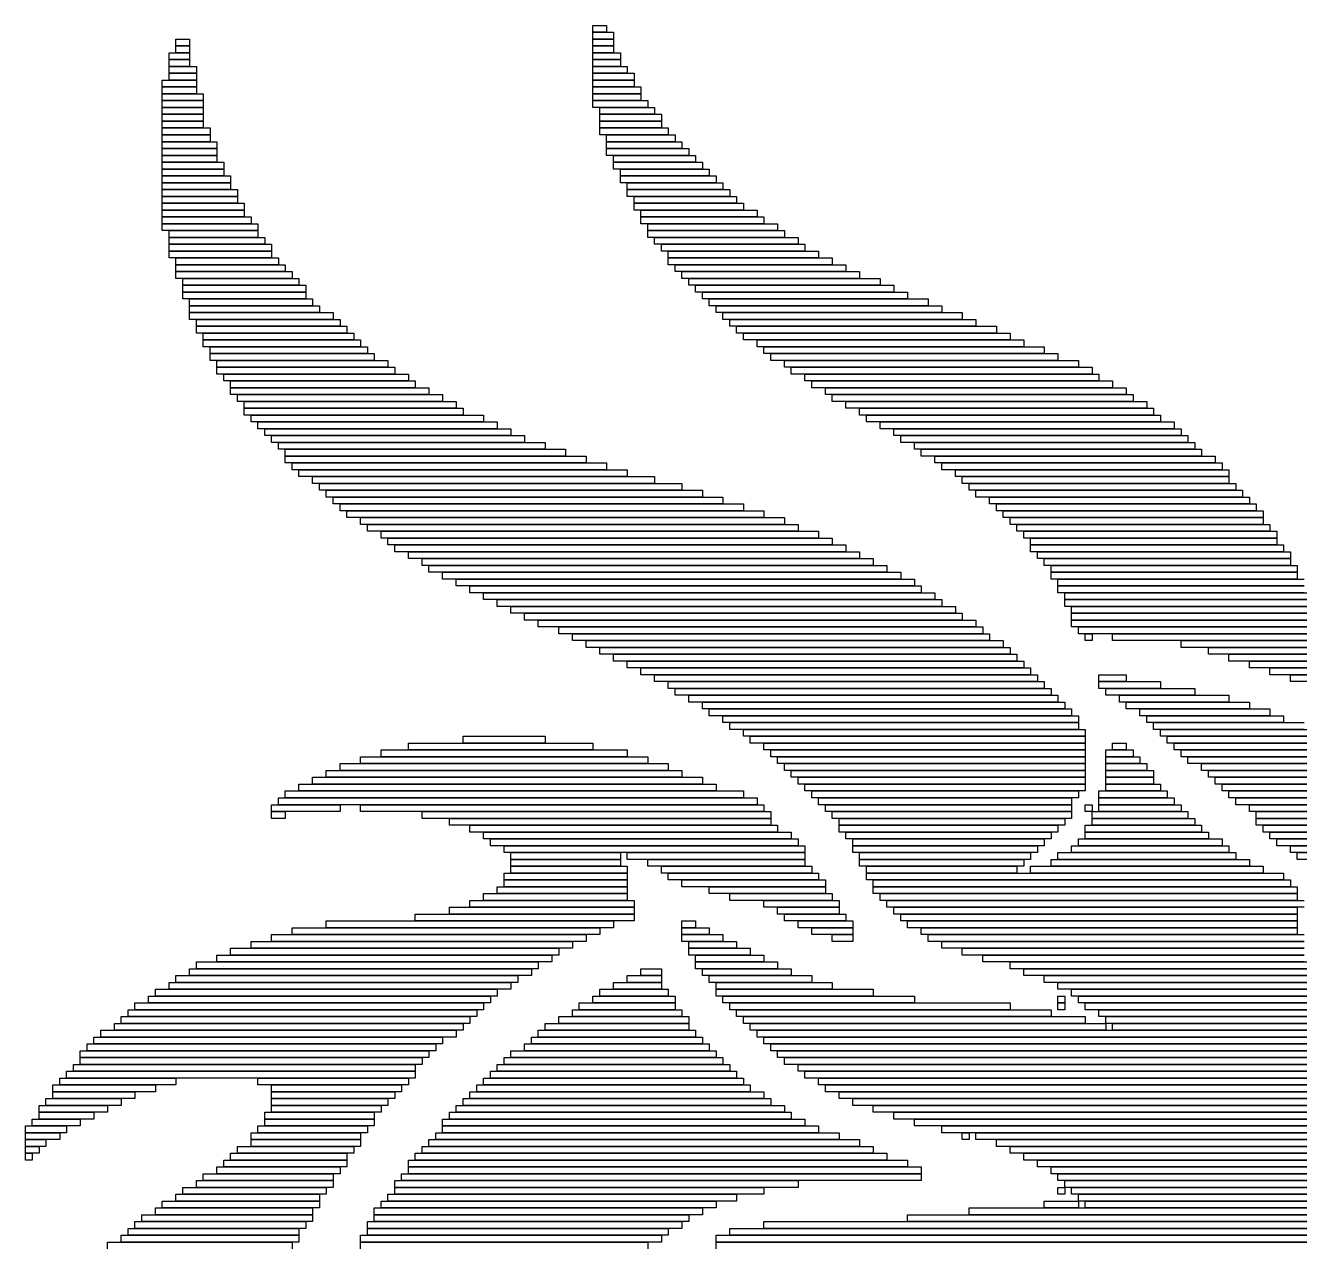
# Model space of a CAD drawing. Extents: x 335 to 669, y 335 to 672.
# Drawn here: x 335 to 521.3, y 493.5 to 672 of the extents above; entities that cross this region are included whole.
import ezdxf

# ---------------------------------------------------------------- set-up
doc = ezdxf.new("R2010")
doc.units = 0

msp = doc.modelspace()

# ---------------------------------------------------------------- linework, layer by layer
for p, q in [((418, 672), (420, 672)), ((418, 671), (418, 672)), ((420, 671), (418, 671)), ((418, 671), (421, 671)), ((418, 670), (418, 671)), ((420, 672), (420, 671)), ((421, 671), (421, 670)), ((357, 670), (359, 670)), ((357, 669), (357, 670)), ((359, 669), (357, 669)), ((357, 669), (359, 669)), ((357, 668), (357, 669)), ((359, 670), (359, 669)), ((359, 669), (359, 668)), ((421, 670), (418, 670)), ((418, 670), (421, 670)), ((418, 669), (418, 670)), ((421, 669), (418, 669)), ((418, 669), (421, 669)), ((418, 668), (418, 669)), ((421, 670), (421, 669)), ((421, 669), (421, 668)), ((356, 668), (359, 668)), ((356, 667), (356, 668)), ((359, 668), (357, 668)), ((359, 668), (359, 667)), ((421, 668), (418, 668)), ((418, 668), (422, 668)), ((418, 667), (418, 668)), ((422, 668), (422, 667)), ((359, 667), (356, 667)), ((356, 667), (359, 667)), ((356, 666), (356, 667)), ((359, 666), (356, 666)), ((356, 666), (360, 666)), ((356, 665), (356, 666)), ((359, 667), (359, 666)), ((360, 666), (360, 665)), ((422, 667), (418, 667)), ((418, 667), (422, 667)), ((418, 666), (418, 667)), ((422, 666), (418, 666)), ((418, 666), (423, 666)), ((418, 665), (418, 666)), ((422, 667), (422, 666)), ((423, 666), (423, 665)), ((355, 664), (360, 664)), ((355, 663), (355, 664)), ((360, 665), (356, 665)), ((356, 665), (360, 665)), ((356, 664), (356, 665)), ((360, 664), (356, 664)), ((360, 665), (360, 664)), ((360, 664), (360, 663)), ((423, 665), (418, 665)), ((418, 665), (424, 665)), ((418, 664), (418, 665)), ((424, 664), (418, 664)), ((418, 664), (424, 664)), ((418, 663), (418, 664)), ((424, 665), (424, 664)), ((424, 664), (424, 663)), ((360, 663), (355, 663)), ((355, 663), (360, 663)), ((355, 662), (355, 663)), ((360, 662), (355, 662)), ((355, 662), (361, 662)), ((355, 661), (355, 662)), ((360, 663), (360, 662)), ((361, 662), (361, 661)), ((424, 663), (418, 663)), ((418, 663), (425, 663)), ((418, 662), (418, 663)), ((425, 662), (418, 662)), ((418, 662), (425, 662)), ((418, 661), (418, 662)), ((425, 663), (425, 662)), ((425, 662), (425, 661)), ((361, 661), (355, 661)), ((355, 661), (361, 661)), ((355, 660), (355, 661)), ((361, 660), (355, 660)), ((355, 660), (361, 660)), ((355, 659), (355, 660)), ((361, 661), (361, 660)), ((361, 660), (361, 659)), ((425, 661), (418, 661)), ((418, 661), (426, 661)), ((418, 660), (418, 661)), ((426, 660), (418, 660)), ((419, 660), (427, 660)), ((419, 659), (419, 660)), ((426, 661), (426, 660)), ((427, 660), (427, 659)), ((361, 659), (355, 659)), ((355, 659), (361, 659)), ((355, 658), (355, 659)), ((361, 658), (355, 658)), ((355, 658), (361, 658)), ((355, 657), (355, 658)), ((361, 659), (361, 658)), ((361, 658), (361, 657)), ((427, 659), (419, 659)), ((419, 659), (428, 659)), ((419, 658), (419, 659)), ((428, 658), (419, 658)), ((419, 658), (428, 658)), ((419, 657), (419, 658)), ((428, 659), (428, 658)), ((428, 658), (428, 657)), ((361, 657), (355, 657)), ((355, 657), (362, 657)), ((355, 656), (355, 657)), ((362, 656), (355, 656)), ((355, 656), (362, 656)), ((355, 655), (355, 656)), ((362, 657), (362, 656)), ((362, 656), (362, 655)), ((428, 657), (419, 657)), ((419, 657), (429, 657)), ((419, 656), (419, 657)), ((429, 656), (419, 656)), ((420, 656), (430, 656)), ((420, 655), (420, 656)), ((429, 657), (429, 656)), ((430, 656), (430, 655)), ((362, 655), (355, 655)), ((355, 655), (363, 655)), ((355, 654), (355, 655)), ((363, 655), (363, 654)), ((430, 655), (420, 655)), ((420, 655), (431, 655)), ((420, 654), (420, 655)), ((431, 655), (431, 654)), ((363, 654), (355, 654)), ((355, 654), (363, 654)), ((355, 653), (355, 654)), ((363, 653), (355, 653)), ((355, 653), (363, 653)), ((355, 652), (355, 653)), ((363, 654), (363, 653)), ((363, 653), (363, 652)), ((431, 654), (420, 654)), ((420, 654), (432, 654)), ((420, 653), (420, 654)), ((432, 653), (420, 653)), ((421, 653), (433, 653)), ((421, 652), (421, 653)), ((432, 654), (432, 653)), ((433, 653), (433, 652)), ((363, 652), (355, 652)), ((355, 652), (364, 652)), ((355, 651), (355, 652)), ((364, 651), (355, 651)), ((355, 651), (364, 651)), ((355, 650), (355, 651)), ((364, 652), (364, 651)), ((364, 651), (364, 650)), ((433, 652), (421, 652)), ((421, 652), (434, 652)), ((421, 651), (421, 652)), ((434, 651), (421, 651)), ((422, 651), (435, 651)), ((422, 650), (422, 651)), ((434, 652), (434, 651)), ((435, 651), (435, 650)), ((364, 650), (355, 650)), ((355, 650), (365, 650)), ((355, 649), (355, 650)), ((365, 649), (355, 649)), ((355, 649), (365, 649)), ((355, 648), (355, 649)), ((365, 650), (365, 649)), ((365, 649), (365, 648)), ((435, 650), (422, 650)), ((422, 650), (436, 650)), ((422, 649), (422, 650)), ((436, 649), (422, 649)), ((423, 649), (437, 649)), ((423, 648), (423, 649)), ((436, 650), (436, 649)), ((437, 649), (437, 648)), ((365, 648), (355, 648)), ((355, 648), (366, 648)), ((355, 647), (355, 648)), ((366, 647), (355, 647)), ((355, 647), (366, 647)), ((355, 646), (355, 647)), ((366, 648), (366, 647)), ((366, 647), (366, 646)), ((437, 648), (423, 648)), ((423, 648), (438, 648)), ((423, 647), (423, 648)), ((438, 647), (423, 647)), ((424, 647), (439, 647)), ((424, 646), (424, 647)), ((438, 648), (438, 647)), ((439, 647), (439, 646)), ((366, 646), (355, 646)), ((355, 646), (367, 646)), ((355, 645), (355, 646)), ((367, 645), (355, 645)), ((355, 645), (367, 645)), ((355, 644), (355, 645)), ((367, 646), (367, 645)), ((367, 645), (367, 644)), ((439, 646), (424, 646)), ((424, 646), (440, 646)), ((424, 645), (424, 646)), ((440, 645), (424, 645)), ((425, 645), (442, 645)), ((425, 644), (425, 645)), ((440, 646), (440, 645)), ((442, 645), (442, 644)), ((367, 644), (355, 644)), ((355, 644), (368, 644)), ((355, 643), (355, 644)), ((368, 643), (355, 643)), ((355, 643), (369, 643)), ((355, 642), (355, 643)), ((368, 644), (368, 643)), ((369, 643), (369, 642)), ((442, 644), (425, 644)), ((425, 644), (443, 644)), ((425, 643), (425, 644)), ((443, 643), (425, 643)), ((426, 643), (445, 643)), ((426, 642), (426, 643)), ((443, 644), (443, 643)), ((445, 643), (445, 642)), ((369, 642), (355, 642)), ((356, 642), (369, 642)), ((356, 641), (356, 642)), ((369, 641), (356, 641)), ((356, 641), (370, 641)), ((356, 640), (356, 641)), ((369, 642), (369, 641)), ((370, 641), (370, 640)), ((445, 642), (426, 642)), ((426, 642), (446, 642)), ((426, 641), (426, 642)), ((446, 641), (426, 641)), ((427, 641), (448, 641)), ((427, 640), (427, 641)), ((446, 642), (446, 641)), ((448, 641), (448, 640)), ((370, 640), (356, 640)), ((356, 640), (371, 640)), ((356, 639), (356, 640)), ((371, 640), (371, 639)), ((448, 640), (427, 640)), ((428, 640), (449, 640)), ((428, 639), (428, 640)), ((449, 640), (449, 639)), ((371, 639), (356, 639)), ((356, 639), (371, 639)), ((356, 638), (356, 639)), ((371, 638), (356, 638)), ((357, 638), (372, 638)), ((357, 637), (357, 638)), ((371, 639), (371, 638)), ((372, 638), (372, 637)), ((449, 639), (428, 639)), ((429, 639), (451, 639)), ((429, 638), (429, 639)), ((451, 638), (429, 638)), ((429, 638), (453, 638)), ((429, 637), (429, 638)), ((451, 639), (451, 638)), ((453, 638), (453, 637)), ((372, 637), (357, 637)), ((357, 637), (373, 637)), ((357, 636), (357, 637)), ((373, 636), (357, 636)), ((357, 636), (374, 636)), ((357, 635), (357, 636)), ((373, 637), (373, 636)), ((374, 636), (374, 635)), ((453, 637), (429, 637)), ((430, 637), (455, 637)), ((430, 636), (430, 637)), ((455, 636), (430, 636)), ((431, 636), (457, 636)), ((431, 635), (431, 636)), ((455, 637), (455, 636)), ((457, 636), (457, 635)), ((374, 635), (357, 635)), ((358, 635), (375, 635)), ((358, 634), (358, 635)), ((375, 634), (358, 634)), ((358, 634), (376, 634)), ((358, 633), (358, 634)), ((375, 635), (375, 634)), ((376, 634), (376, 633)), ((457, 635), (431, 635)), ((432, 635), (460, 635)), ((432, 634), (432, 635)), ((460, 634), (432, 634)), ((433, 634), (462, 634)), ((433, 633), (433, 634)), ((460, 635), (460, 634)), ((462, 634), (462, 633)), ((376, 633), (358, 633)), ((358, 633), (376, 633)), ((358, 632), (358, 633)), ((376, 632), (358, 632)), ((359, 632), (377, 632)), ((359, 631), (359, 632)), ((376, 633), (376, 632)), ((377, 632), (377, 631)), ((462, 633), (433, 633)), ((434, 633), (464, 633)), ((434, 632), (434, 633)), ((464, 632), (434, 632)), ((435, 632), (467, 632)), ((435, 631), (435, 632)), ((464, 633), (464, 632)), ((467, 632), (467, 631)), ((377, 631), (359, 631)), ((359, 631), (378, 631)), ((359, 630), (359, 631)), ((378, 630), (359, 630)), ((359, 630), (380, 630)), ((359, 629), (359, 630)), ((378, 631), (378, 630)), ((380, 630), (380, 629)), ((467, 631), (435, 631)), ((436, 631), (469, 631)), ((436, 630), (436, 631)), ((469, 630), (436, 630)), ((437, 630), (472, 630)), ((437, 629), (437, 630)), ((469, 631), (469, 630)), ((472, 630), (472, 629)), ((380, 629), (359, 629)), ((360, 629), (381, 629)), ((360, 628), (360, 629)), ((381, 628), (360, 628)), ((360, 628), (382, 628)), ((360, 627), (360, 628)), ((381, 629), (381, 628)), ((382, 628), (382, 627)), ((472, 629), (437, 629)), ((438, 629), (474, 629)), ((438, 628), (438, 629)), ((474, 628), (438, 628)), ((439, 628), (477, 628)), ((439, 627), (439, 628)), ((474, 629), (474, 628)), ((477, 628), (477, 627)), ((382, 627), (360, 627)), ((361, 627), (383, 627)), ((361, 626), (361, 627)), ((383, 627), (383, 626)), ((477, 627), (439, 627)), ((440, 627), (479, 627)), ((440, 626), (440, 627)), ((479, 627), (479, 626)), ((383, 626), (361, 626)), ((361, 626), (384, 626)), ((361, 625), (361, 626)), ((384, 625), (361, 625)), ((362, 625), (385, 625)), ((362, 624), (362, 625)), ((384, 626), (384, 625)), ((385, 625), (385, 624)), ((479, 626), (440, 626)), ((442, 626), (481, 626)), ((442, 625), (442, 626)), ((481, 625), (442, 625)), ((443, 625), (484, 625)), ((443, 624), (443, 625)), ((481, 626), (481, 625)), ((484, 625), (484, 624)), ((385, 624), (362, 624)), ((362, 624), (386, 624)), ((362, 623), (362, 624)), ((386, 623), (362, 623)), ((363, 623), (388, 623)), ((363, 622), (363, 623)), ((386, 624), (386, 623)), ((388, 623), (388, 622)), ((484, 624), (443, 624)), ((444, 624), (486, 624)), ((444, 623), (444, 624)), ((486, 623), (444, 623)), ((446, 623), (489, 623)), ((446, 622), (446, 623)), ((486, 624), (486, 623)), ((489, 623), (489, 622)), ((388, 622), (363, 622)), ((363, 622), (389, 622)), ((363, 621), (363, 622)), ((389, 621), (363, 621)), ((364, 621), (391, 621)), ((364, 620), (364, 621)), ((389, 622), (389, 621)), ((391, 621), (391, 620)), ((489, 622), (446, 622)), ((447, 622), (491, 622)), ((447, 621), (447, 622)), ((491, 621), (447, 621)), ((449, 621), (492, 621)), ((449, 620), (449, 621)), ((491, 622), (491, 621)), ((492, 621), (492, 620)), ((391, 620), (364, 620)), ((365, 620), (392, 620)), ((365, 619), (365, 620)), ((392, 619), (365, 619)), ((365, 619), (394, 619)), ((365, 618), (365, 619)), ((392, 620), (392, 619)), ((394, 619), (394, 618)), ((492, 620), (449, 620)), ((450, 620), (494, 620)), ((450, 619), (450, 620)), ((494, 619), (450, 619)), ((452, 619), (496, 619)), ((452, 618), (452, 619)), ((494, 620), (494, 619)), ((496, 619), (496, 618)), ((394, 618), (365, 618)), ((366, 618), (396, 618)), ((366, 617), (366, 618)), ((396, 617), (366, 617)), ((367, 617), (398, 617)), ((367, 616), (367, 617)), ((396, 618), (396, 617)), ((398, 617), (398, 616)), ((496, 618), (452, 618)), ((453, 618), (497, 618)), ((453, 617), (453, 618)), ((497, 617), (453, 617)), ((455, 617), (499, 617)), ((455, 616), (455, 617)), ((497, 618), (497, 617)), ((499, 617), (499, 616)), ((398, 616), (367, 616)), ((367, 616), (399, 616)), ((367, 615), (367, 616)), ((399, 615), (367, 615)), ((368, 615), (402, 615)), ((368, 614), (368, 615)), ((399, 616), (399, 615)), ((402, 615), (402, 614)), ((499, 616), (455, 616)), ((457, 616), (500, 616)), ((457, 615), (457, 616)), ((500, 615), (457, 615)), ((458, 615), (501, 615)), ((458, 614), (458, 615)), ((500, 616), (500, 615)), ((501, 615), (501, 614)), ((402, 614), (368, 614)), ((369, 614), (404, 614)), ((369, 613), (369, 614)), ((404, 614), (404, 613)), ((501, 614), (458, 614)), ((460, 614), (503, 614)), ((460, 613), (460, 614)), ((503, 614), (503, 613)), ((404, 613), (369, 613)), ((370, 613), (406, 613)), ((370, 612), (370, 613)), ((406, 612), (370, 612)), ((371, 612), (408, 612)), ((371, 611), (371, 612)), ((406, 613), (406, 612)), ((408, 612), (408, 611)), ((503, 613), (460, 613)), ((462, 613), (504, 613)), ((462, 612), (462, 613)), ((504, 612), (462, 612)), ((463, 612), (505, 612)), ((463, 611), (463, 612)), ((504, 613), (504, 612)), ((505, 612), (505, 611)), ((408, 611), (371, 611)), ((372, 611), (411, 611)), ((372, 610), (372, 611)), ((411, 610), (372, 610)), ((373, 610), (414, 610)), ((373, 609), (373, 610)), ((411, 611), (411, 610)), ((414, 610), (414, 609)), ((505, 611), (463, 611)), ((465, 611), (506, 611)), ((465, 610), (465, 611)), ((506, 610), (465, 610)), ((466, 610), (507, 610)), ((466, 609), (466, 610)), ((506, 611), (506, 610)), ((507, 610), (507, 609)), ((414, 609), (373, 609)), ((373, 609), (417, 609)), ((373, 608), (373, 609)), ((417, 608), (373, 608)), ((374, 608), (420, 608)), ((374, 607), (374, 608)), ((417, 609), (417, 608)), ((420, 608), (420, 607)), ((507, 609), (466, 609)), ((468, 609), (509, 609)), ((468, 608), (468, 609)), ((509, 608), (468, 608)), ((469, 608), (510, 608)), ((469, 607), (469, 608)), ((509, 609), (509, 608)), ((510, 608), (510, 607)), ((420, 607), (374, 607)), ((375, 607), (423, 607)), ((375, 606), (375, 607)), ((423, 606), (375, 606)), ((377, 606), (427, 606)), ((377, 605), (377, 606)), ((423, 607), (423, 606)), ((427, 606), (427, 605)), ((510, 607), (469, 607)), ((471, 607), (511, 607)), ((471, 606), (471, 607)), ((511, 606), (471, 606)), ((472, 606), (511, 606)), ((472, 605), (472, 606)), ((511, 607), (511, 606)), ((511, 606), (511, 605)), ((427, 605), (377, 605)), ((378, 605), (431, 605)), ((378, 604), (378, 605)), ((431, 604), (378, 604)), ((379, 604), (434, 604)), ((379, 603), (379, 604)), ((431, 605), (431, 604)), ((434, 604), (434, 603)), ((511, 605), (472, 605)), ((473, 605), (512, 605)), ((473, 604), (473, 605)), ((512, 604), (473, 604)), ((474, 604), (513, 604)), ((474, 603), (474, 604)), ((512, 605), (512, 604)), ((513, 604), (513, 603)), ((434, 603), (379, 603)), ((380, 603), (437, 603)), ((380, 602), (380, 603)), ((437, 602), (380, 602)), ((381, 602), (440, 602)), ((381, 601), (381, 602)), ((437, 603), (437, 602)), ((440, 602), (440, 601)), ((513, 603), (474, 603)), ((476, 603), (514, 603)), ((476, 602), (476, 603)), ((514, 602), (476, 602)), ((477, 602), (515, 602)), ((477, 601), (477, 602)), ((514, 603), (514, 602)), ((515, 602), (515, 601)), ((440, 601), (381, 601)), ((382, 601), (443, 601)), ((382, 600), (382, 601)), ((443, 600), (382, 600)), ((384, 600), (446, 600)), ((384, 599), (384, 600)), ((443, 601), (443, 600)), ((446, 600), (446, 599)), ((515, 601), (477, 601)), ((478, 601), (516, 601)), ((478, 600), (478, 601)), ((516, 600), (478, 600)), ((479, 600), (516, 600)), ((479, 599), (479, 600)), ((516, 601), (516, 600)), ((516, 600), (516, 599)), ((446, 599), (384, 599)), ((385, 599), (448, 599)), ((385, 598), (385, 599)), ((448, 599), (448, 598)), ((516, 599), (479, 599)), ((480, 599), (517, 599)), ((480, 598), (480, 599)), ((517, 599), (517, 598)), ((448, 598), (385, 598)), ((387, 598), (451, 598)), ((387, 597), (387, 598)), ((451, 597), (387, 597)), ((388, 597), (453, 597)), ((388, 596), (388, 597)), ((451, 598), (451, 597)), ((453, 597), (453, 596)), ((517, 598), (480, 598)), ((481, 598), (518, 598)), ((481, 597), (481, 598)), ((518, 597), (481, 597)), ((482, 597), (518, 597)), ((482, 596), (482, 597)), ((518, 598), (518, 597)), ((518, 597), (518, 596)), ((453, 596), (388, 596)), ((389, 596), (455, 596)), ((389, 595), (389, 596)), ((455, 595), (389, 595)), ((391, 595), (457, 595)), ((391, 594), (391, 595)), ((455, 596), (455, 595)), ((457, 595), (457, 594)), ((518, 596), (482, 596)), ((482, 596), (519, 596)), ((482, 595), (482, 596)), ((519, 595), (482, 595)), ((483, 595), (520, 595)), ((483, 594), (483, 595)), ((519, 596), (519, 595)), ((520, 595), (520, 594)), ((457, 594), (391, 594)), ((393, 594), (459, 594)), ((393, 593), (393, 594)), ((459, 593), (393, 593)), ((394, 593), (461, 593)), ((394, 592), (394, 593)), ((459, 594), (459, 593)), ((461, 593), (461, 592)), ((520, 594), (483, 594)), ((484, 594), (520, 594)), ((484, 593), (484, 594)), ((520, 593), (484, 593)), ((485, 593), (521, 593)), ((485, 592), (485, 593)), ((520, 594), (520, 593)), ((521, 593), (521, 592)), ((461, 592), (394, 592)), ((396, 592), (463, 592)), ((396, 591), (396, 592)), ((463, 591), (396, 591)), ((398, 591), (465, 591)), ((398, 590), (398, 591)), ((463, 592), (463, 591)), ((465, 591), (465, 590)), ((521, 592), (485, 592)), ((485, 592), (521, 592)), ((485, 591), (485, 592)), ((521, 591), (485, 591)), ((486, 591), (522, 591)), ((486, 590), (486, 591)), ((521, 592), (521, 591)), ((465, 590), (398, 590)), ((400, 590), (466, 590)), ((400, 589), (400, 590)), ((466, 589), (400, 589)), ((402, 589), (468, 589)), ((402, 588), (402, 589)), ((466, 590), (466, 589)), ((468, 589), (468, 588)), ((522, 590), (486, 590)), ((486, 590), (522, 590)), ((486, 589), (486, 590)), ((522, 589), (486, 589)), ((487, 589), (523, 589)), ((487, 588), (487, 589)), ((468, 588), (402, 588)), ((404, 588), (469, 588)), ((404, 587), (404, 588)), ((469, 587), (404, 587)), ((406, 587), (471, 587)), ((406, 586), (406, 587)), ((469, 588), (469, 587)), ((471, 587), (471, 586)), ((523, 588), (487, 588)), ((487, 588), (523, 588)), ((487, 587), (487, 588)), ((523, 587), (487, 587)), ((488, 587), (524, 587)), ((488, 586), (488, 587)), ((471, 586), (406, 586)), ((408, 586), (472, 586)), ((408, 585), (408, 586)), ((472, 586), (472, 585)), ((524, 586), (488, 586)), ((488, 586), (524, 586)), ((488, 585), (488, 586)), ((472, 585), (408, 585)), ((410, 585), (474, 585)), ((410, 584), (410, 585)), ((474, 584), (410, 584)), ((413, 584), (475, 584)), ((413, 583), (413, 584)), ((474, 585), (474, 584)), ((475, 584), (475, 583)), ((524, 585), (488, 585)), ((488, 585), (525, 585)), ((488, 584), (488, 585)), ((525, 584), (488, 584)), ((489, 584), (525, 584)), ((489, 583), (489, 584)), ((475, 583), (413, 583)), ((415, 583), (476, 583)), ((415, 582), (415, 583)), ((476, 582), (415, 582)), ((417, 582), (478, 582)), ((417, 581), (417, 582)), ((476, 583), (476, 582)), ((478, 582), (478, 581)), ((525, 583), (489, 583)), ((490, 583), (491, 583)), ((490, 582), (490, 583)), ((491, 582), (490, 582)), ((491, 583), (491, 582)), ((494, 583), (526, 583)), ((494, 582), (494, 583)), ((526, 582), (494, 582)), ((504, 582), (526, 582)), ((504, 581), (504, 582)), ((478, 581), (417, 581)), ((419, 581), (479, 581)), ((419, 580), (419, 581)), ((479, 580), (419, 580)), ((421, 580), (480, 580)), ((421, 579), (421, 580)), ((479, 581), (479, 580)), ((480, 580), (480, 579)), ((526, 581), (504, 581)), ((508, 581), (526, 581)), ((508, 580), (508, 581)), ((526, 580), (508, 580)), ((511, 580), (526, 580)), ((511, 579), (511, 580)), ((480, 579), (421, 579)), ((423, 579), (481, 579)), ((423, 578), (423, 579)), ((481, 578), (423, 578)), ((425, 578), (482, 578)), ((425, 577), (425, 578)), ((481, 579), (481, 578)), ((482, 578), (482, 577)), ((526, 579), (511, 579)), ((514, 579), (527, 579)), ((514, 578), (514, 579)), ((527, 578), (514, 578)), ((517, 578), (527, 578)), ((517, 577), (517, 578)), ((482, 577), (425, 577)), ((427, 577), (483, 577)), ((427, 576), (427, 577)), ((483, 576), (427, 576)), ((429, 576), (484, 576)), ((429, 575), (429, 576)), ((483, 577), (483, 576)), ((484, 576), (484, 575)), ((492, 577), (496, 577)), ((492, 576), (492, 577)), ((496, 576), (492, 576)), ((492, 576), (501, 576)), ((492, 575), (492, 576)), ((496, 577), (496, 576)), ((501, 576), (501, 575)), ((527, 577), (517, 577)), ((520, 577), (527, 577)), ((520, 576), (520, 577)), ((527, 576), (520, 576)), ((484, 575), (429, 575)), ((430, 575), (485, 575)), ((430, 574), (430, 575)), ((485, 574), (430, 574)), ((432, 574), (486, 574)), ((432, 573), (432, 574)), ((485, 575), (485, 574)), ((486, 574), (486, 573)), ((501, 575), (492, 575)), ((493, 575), (506, 575)), ((493, 574), (493, 575)), ((506, 574), (493, 574)), ((495, 574), (511, 574)), ((495, 573), (495, 574)), ((506, 575), (506, 574)), ((511, 574), (511, 573)), ((486, 573), (432, 573)), ((434, 573), (487, 573)), ((434, 572), (434, 573)), ((487, 573), (487, 572)), ((511, 573), (495, 573)), ((496, 573), (514, 573)), ((496, 572), (496, 573)), ((514, 573), (514, 572)), ((487, 572), (434, 572)), ((435, 572), (488, 572)), ((435, 571), (435, 572)), ((488, 571), (435, 571)), ((437, 571), (489, 571)), ((437, 570), (437, 571)), ((488, 572), (488, 571)), ((489, 571), (489, 570)), ((514, 572), (496, 572)), ((498, 572), (517, 572)), ((498, 571), (498, 572)), ((517, 571), (498, 571)), ((499, 571), (519, 571)), ((499, 570), (499, 571)), ((517, 572), (517, 571)), ((519, 571), (519, 570)), ((489, 570), (437, 570)), ((438, 570), (489, 570)), ((438, 569), (438, 570)), ((489, 569), (438, 569)), ((440, 569), (490, 569)), ((440, 568), (440, 569)), ((489, 570), (489, 569)), ((490, 569), (490, 568)), ((519, 570), (499, 570)), ((500, 570), (522, 570)), ((500, 569), (500, 570)), ((522, 569), (500, 569)), ((501, 569), (524, 569)), ((501, 568), (501, 569)), ((391, 567), (418, 567)), ((391, 566), (391, 567)), ((399, 568), (411, 568)), ((399, 567), (399, 568)), ((411, 567), (399, 567)), ((411, 568), (411, 567)), ((418, 567), (418, 566)), ((490, 568), (440, 568)), ((441, 568), (490, 568)), ((441, 567), (441, 568)), ((490, 567), (441, 567)), ((443, 567), (490, 567)), ((443, 566), (443, 567)), ((490, 568), (490, 567)), ((490, 567), (490, 566)), ((494, 567), (496, 567)), ((494, 566), (494, 567)), ((496, 567), (496, 566)), ((524, 568), (501, 568)), ((502, 568), (526, 568)), ((502, 567), (502, 568)), ((526, 567), (502, 567)), ((503, 567), (529, 567)), ((503, 566), (503, 567)), ((384, 565), (426, 565)), ((384, 564), (384, 565)), ((387, 566), (423, 566)), ((387, 565), (387, 566)), ((423, 565), (387, 565)), ((418, 566), (391, 566)), ((423, 566), (423, 565)), ((426, 565), (426, 564)), ((490, 566), (443, 566)), ((444, 566), (490, 566)), ((444, 565), (444, 566)), ((490, 565), (444, 565)), ((445, 565), (490, 565)), ((445, 564), (445, 565)), ((490, 566), (490, 565)), ((490, 565), (490, 564)), ((493, 566), (497, 566)), ((493, 565), (493, 566)), ((497, 565), (493, 565)), ((493, 565), (498, 565)), ((493, 564), (493, 565)), ((496, 566), (494, 566)), ((497, 566), (497, 565)), ((498, 565), (498, 564)), ((529, 566), (503, 566)), ((504, 566), (531, 566)), ((504, 565), (504, 566)), ((531, 565), (504, 565)), ((505, 565), (533, 565)), ((505, 564), (505, 565)), ((379, 563), (431, 563)), ((379, 562), (379, 563)), ((381, 564), (429, 564)), ((381, 563), (381, 564)), ((429, 563), (381, 563)), ((426, 564), (384, 564)), ((429, 564), (429, 563)), ((431, 563), (431, 562)), ((490, 564), (445, 564)), ((446, 564), (490, 564)), ((446, 563), (446, 564)), ((490, 563), (446, 563)), ((447, 563), (490, 563)), ((447, 562), (447, 563)), ((490, 564), (490, 563)), ((490, 563), (490, 562)), ((498, 564), (493, 564)), ((493, 564), (499, 564)), ((493, 563), (493, 564)), ((499, 563), (493, 563)), ((493, 563), (500, 563)), ((493, 562), (493, 563)), ((499, 564), (499, 563)), ((500, 563), (500, 562)), ((533, 564), (505, 564)), ((507, 564), (535, 564)), ((507, 563), (507, 564)), ((535, 563), (507, 563)), ((508, 563), (537, 563)), ((508, 562), (508, 563)), ((375, 561), (436, 561)), ((375, 560), (375, 561)), ((377, 562), (434, 562)), ((377, 561), (377, 562)), ((434, 561), (377, 561)), ((431, 562), (379, 562)), ((434, 562), (434, 561)), ((436, 561), (436, 560)), ((490, 562), (447, 562)), ((448, 562), (490, 562)), ((448, 561), (448, 562)), ((490, 561), (448, 561)), ((449, 561), (490, 561)), ((449, 560), (449, 561)), ((490, 562), (490, 561)), ((490, 561), (490, 560)), ((500, 562), (493, 562)), ((493, 562), (500, 562)), ((493, 561), (493, 562)), ((500, 561), (493, 561)), ((493, 561), (501, 561)), ((493, 560), (493, 561)), ((500, 562), (500, 561)), ((501, 561), (501, 560)), ((537, 562), (508, 562)), ((509, 562), (539, 562)), ((509, 561), (509, 562)), ((539, 561), (509, 561)), ((510, 561), (541, 561)), ((510, 560), (510, 561)), ((372, 559), (442, 559)), ((372, 558), (372, 559)), ((373, 560), (440, 560)), ((373, 559), (373, 560)), ((440, 559), (373, 559)), ((436, 560), (375, 560)), ((440, 560), (440, 559)), ((442, 559), (442, 558)), ((490, 560), (449, 560)), ((450, 560), (489, 560)), ((450, 559), (450, 560)), ((489, 559), (450, 559)), ((451, 559), (488, 559)), ((451, 558), (451, 559)), ((488, 559), (488, 558)), ((489, 560), (489, 559)), ((492, 560), (502, 560)), ((492, 559), (492, 560)), ((502, 559), (492, 559)), ((492, 559), (503, 559)), ((492, 558), (492, 559)), ((501, 560), (493, 560)), ((502, 560), (502, 559)), ((503, 559), (503, 558)), ((541, 560), (510, 560)), ((511, 560), (542, 560)), ((511, 559), (511, 560)), ((542, 559), (511, 559)), ((512, 559), (544, 559)), ((512, 558), (512, 559)), ((371, 558), (381, 558)), ((371, 557), (371, 558)), ((442, 558), (372, 558)), ((381, 558), (381, 557)), ((384, 558), (443, 558)), ((384, 557), (384, 558)), ((443, 558), (443, 557)), ((488, 558), (451, 558)), ((452, 558), (488, 558)), ((452, 557), (452, 558)), ((488, 558), (488, 557)), ((490, 558), (491, 558)), ((490, 557), (490, 558)), ((491, 558), (491, 557)), ((503, 558), (492, 558)), ((492, 558), (504, 558)), ((492, 557), (492, 558)), ((504, 558), (504, 557)), ((544, 558), (512, 558)), ((514, 558), (546, 558)), ((514, 557), (514, 558)), ((381, 557), (371, 557)), ((371, 557), (373, 557)), ((371, 556), (371, 557)), ((373, 556), (371, 556)), ((373, 557), (373, 556)), ((443, 557), (384, 557)), ((393, 557), (444, 557)), ((393, 556), (393, 557)), ((444, 556), (393, 556)), ((397, 556), (444, 556)), ((397, 555), (397, 556)), ((444, 557), (444, 556)), ((444, 556), (444, 555)), ((488, 557), (452, 557)), ((453, 557), (488, 557)), ((453, 556), (453, 557)), ((488, 556), (453, 556)), ((454, 556), (487, 556)), ((454, 555), (454, 556)), ((487, 556), (487, 555)), ((488, 557), (488, 556)), ((491, 557), (490, 557)), ((491, 557), (505, 557)), ((491, 556), (491, 557)), ((505, 556), (491, 556)), ((491, 556), (506, 556)), ((491, 555), (491, 556)), ((504, 557), (492, 557)), ((505, 557), (505, 556)), ((506, 556), (506, 555)), ((546, 557), (514, 557)), ((515, 557), (547, 557)), ((515, 556), (515, 557)), ((547, 556), (515, 556)), ((515, 556), (549, 556)), ((515, 555), (515, 556)), ((444, 555), (397, 555)), ((400, 555), (445, 555)), ((400, 554), (400, 555)), ((445, 554), (400, 554)), ((402, 554), (447, 554)), ((402, 553), (402, 554)), ((445, 555), (445, 554)), ((447, 554), (447, 553)), ((487, 555), (454, 555)), ((454, 555), (486, 555)), ((454, 554), (454, 555)), ((486, 554), (454, 554)), ((455, 554), (485, 554)), ((455, 553), (455, 554)), ((485, 554), (485, 553)), ((486, 555), (486, 554)), ((490, 555), (507, 555)), ((490, 554), (490, 555)), ((507, 554), (490, 554)), ((490, 554), (508, 554)), ((490, 553), (490, 554)), ((506, 555), (491, 555)), ((507, 555), (507, 554)), ((508, 554), (508, 553)), ((549, 555), (515, 555)), ((516, 555), (568, 555)), ((516, 554), (516, 555)), ((568, 554), (516, 554)), ((517, 554), (569, 554)), ((517, 553), (517, 554)), ((447, 553), (402, 553)), ((403, 553), (448, 553)), ((403, 552), (403, 553)), ((448, 552), (403, 552)), ((405, 552), (449, 552)), ((405, 551), (405, 552)), ((448, 553), (448, 552)), ((449, 552), (449, 551)), ((485, 553), (455, 553)), ((456, 553), (484, 553)), ((456, 552), (456, 553)), ((484, 552), (456, 552)), ((456, 552), (483, 552)), ((456, 551), (456, 552)), ((483, 552), (483, 551)), ((484, 553), (484, 552)), ((488, 552), (511, 552)), ((488, 551), (488, 552)), ((489, 553), (510, 553)), ((489, 552), (489, 553)), ((510, 552), (489, 552)), ((508, 553), (490, 553)), ((510, 553), (510, 552)), ((511, 552), (511, 551)), ((569, 553), (517, 553)), ((518, 553), (570, 553)), ((518, 552), (518, 553)), ((570, 552), (518, 552)), ((520, 552), (570, 552)), ((520, 551), (520, 552)), ((449, 551), (405, 551)), ((406, 551), (422, 551)), ((406, 550), (406, 551)), ((422, 550), (406, 550)), ((406, 550), (422, 550)), ((406, 549), (406, 550)), ((422, 551), (422, 550)), ((422, 550), (422, 549)), ((423, 551), (449, 551)), ((423, 550), (423, 551)), ((449, 550), (423, 550)), ((426, 550), (449, 550)), ((426, 549), (426, 550)), ((449, 551), (449, 550)), ((449, 550), (449, 549)), ((483, 551), (456, 551)), ((457, 551), (482, 551)), ((457, 550), (457, 551)), ((482, 550), (457, 550)), ((457, 550), (481, 550)), ((457, 549), (457, 550)), ((481, 550), (481, 549)), ((482, 551), (482, 550)), ((485, 550), (514, 550)), ((485, 549), (485, 550)), ((486, 551), (512, 551)), ((486, 550), (486, 551)), ((512, 550), (486, 550)), ((511, 551), (488, 551)), ((512, 551), (512, 550)), ((514, 550), (514, 549)), ((570, 551), (520, 551)), ((521, 551), (571, 551)), ((521, 550), (521, 551)), ((571, 550), (521, 550)), ((405, 548), (423, 548)), ((405, 547), (405, 548)), ((422, 549), (406, 549)), ((406, 549), (423, 549)), ((406, 548), (406, 549)), ((423, 548), (406, 548)), ((423, 549), (423, 548)), ((423, 548), (423, 547)), ((449, 549), (426, 549)), ((428, 549), (450, 549)), ((428, 548), (428, 549)), ((450, 548), (428, 548)), ((429, 548), (451, 548)), ((429, 547), (429, 548)), ((450, 549), (450, 548)), ((451, 548), (451, 547)), ((481, 549), (457, 549)), ((458, 549), (480, 549)), ((458, 548), (458, 549)), ((480, 548), (458, 548)), ((458, 548), (519, 548)), ((458, 547), (458, 548)), ((480, 549), (480, 548)), ((482, 549), (516, 549)), ((482, 548), (482, 549)), ((516, 548), (482, 548)), ((514, 549), (485, 549)), ((516, 549), (516, 548)), ((519, 548), (519, 547)), ((404, 546), (423, 546)), ((404, 545), (404, 546)), ((423, 547), (405, 547)), ((405, 547), (423, 547)), ((405, 546), (405, 547)), ((423, 546), (405, 546)), ((423, 547), (423, 546)), ((423, 546), (423, 545)), ((451, 547), (429, 547)), ((431, 547), (452, 547)), ((431, 546), (431, 547)), ((452, 546), (431, 546)), ((435, 546), (452, 546)), ((435, 545), (435, 546)), ((452, 547), (452, 546)), ((452, 546), (452, 545)), ((519, 547), (458, 547)), ((459, 547), (520, 547)), ((459, 546), (459, 547)), ((520, 546), (459, 546)), ((459, 546), (521, 546)), ((459, 545), (459, 546)), ((520, 547), (520, 546)), ((521, 546), (521, 545)), ((402, 545), (423, 545)), ((402, 544), (402, 545)), ((423, 545), (404, 545)), ((423, 545), (423, 544)), ((452, 545), (435, 545)), ((438, 545), (453, 545)), ((438, 544), (438, 545)), ((453, 545), (453, 544)), ((521, 545), (459, 545)), ((460, 545), (521, 545)), ((460, 544), (460, 545)), ((521, 545), (521, 544)), ((397, 543), (424, 543)), ((397, 542), (397, 543)), ((400, 544), (424, 544)), ((400, 543), (400, 544)), ((424, 543), (400, 543)), ((423, 544), (402, 544)), ((424, 544), (424, 543)), ((424, 543), (424, 542)), ((453, 544), (438, 544)), ((443, 544), (454, 544)), ((443, 543), (443, 544)), ((454, 543), (443, 543)), ((445, 543), (454, 543)), ((445, 542), (445, 543)), ((454, 544), (454, 543)), ((454, 543), (454, 542)), ((521, 544), (460, 544)), ((461, 544), (522, 544)), ((461, 543), (461, 544)), ((522, 543), (461, 543)), ((462, 543), (521, 543)), ((462, 542), (462, 543)), ((521, 543), (521, 542)), ((379, 541), (421, 541)), ((379, 540), (379, 541)), ((392, 542), (424, 542)), ((392, 541), (392, 542)), ((424, 541), (392, 541)), ((424, 542), (397, 542)), ((421, 541), (421, 540)), ((424, 542), (424, 541)), ((431, 541), (433, 541)), ((431, 540), (431, 541)), ((433, 541), (433, 540)), ((454, 542), (445, 542)), ((446, 542), (455, 542)), ((446, 541), (446, 542)), ((455, 541), (446, 541)), ((448, 541), (456, 541)), ((448, 540), (448, 541)), ((455, 542), (455, 541)), ((456, 541), (456, 540)), ((521, 542), (462, 542)), ((463, 542), (521, 542)), ((463, 541), (463, 542)), ((521, 541), (463, 541)), ((464, 541), (521, 541)), ((464, 540), (464, 541)), ((521, 542), (521, 541)), ((521, 541), (521, 540)), ((371, 539), (417, 539)), ((371, 538), (371, 539)), ((374, 540), (419, 540)), ((374, 539), (374, 540)), ((419, 539), (374, 539)), ((421, 540), (379, 540)), ((417, 539), (417, 538)), ((419, 540), (419, 539)), ((433, 540), (431, 540)), ((431, 540), (435, 540)), ((431, 539), (431, 540)), ((435, 539), (431, 539)), ((431, 539), (437, 539)), ((431, 538), (431, 539)), ((435, 540), (435, 539)), ((437, 539), (437, 538)), ((456, 540), (448, 540)), ((450, 540), (456, 540)), ((450, 539), (450, 540)), ((456, 539), (450, 539)), ((453, 539), (456, 539)), ((453, 538), (453, 539)), ((456, 540), (456, 539)), ((456, 539), (456, 538)), ((521, 540), (464, 540)), ((466, 540), (521, 540)), ((466, 539), (466, 540)), ((521, 539), (466, 539)), ((467, 539), (522, 539)), ((467, 538), (467, 539)), ((521, 540), (521, 539)), ((365, 537), (413, 537)), ((365, 536), (365, 537)), ((368, 538), (415, 538)), ((368, 537), (368, 538)), ((415, 537), (368, 537)), ((417, 538), (371, 538)), ((413, 537), (413, 536)), ((415, 538), (415, 537)), ((437, 538), (431, 538)), ((432, 538), (439, 538)), ((432, 537), (432, 538)), ((439, 537), (432, 537)), ((432, 537), (441, 537)), ((432, 536), (432, 537)), ((439, 538), (439, 537)), ((441, 537), (441, 536)), ((456, 538), (453, 538)), ((522, 538), (467, 538)), ((469, 538), (522, 538)), ((469, 537), (469, 538)), ((522, 537), (469, 537)), ((472, 537), (522, 537)), ((472, 536), (472, 537)), ((360, 535), (410, 535)), ((360, 534), (360, 535)), ((363, 536), (412, 536)), ((363, 535), (363, 536)), ((412, 535), (363, 535)), ((413, 536), (365, 536)), ((410, 535), (410, 534)), ((412, 536), (412, 535)), ((441, 536), (432, 536)), ((433, 536), (443, 536)), ((433, 535), (433, 536)), ((443, 535), (433, 535)), ((433, 535), (445, 535)), ((433, 534), (433, 535)), ((443, 536), (443, 535)), ((445, 535), (445, 534)), ((522, 536), (472, 536)), ((475, 536), (522, 536)), ((475, 535), (475, 536)), ((522, 535), (475, 535)), ((479, 535), (523, 535)), ((479, 534), (479, 535)), ((357, 533), (407, 533)), ((357, 532), (357, 533)), ((359, 534), (409, 534)), ((359, 533), (359, 534)), ((409, 533), (359, 533)), ((410, 534), (360, 534)), ((407, 533), (407, 532)), ((409, 534), (409, 533)), ((423, 533), (428, 533)), ((423, 532), (423, 533)), ((425, 534), (428, 534)), ((425, 533), (425, 534)), ((428, 533), (425, 533)), ((428, 534), (428, 533)), ((428, 533), (428, 532)), ((445, 534), (433, 534)), ((434, 534), (447, 534)), ((434, 533), (434, 534)), ((447, 533), (434, 533)), ((435, 533), (450, 533)), ((435, 532), (435, 533)), ((447, 534), (447, 533)), ((450, 533), (450, 532)), ((523, 534), (479, 534)), ((481, 534), (523, 534)), ((481, 533), (481, 534)), ((523, 533), (481, 533)), ((484, 533), (523, 533)), ((484, 532), (484, 533)), ((356, 532), (406, 532)), ((356, 531), (356, 532)), ((407, 532), (357, 532)), ((406, 532), (406, 531)), ((421, 532), (428, 532)), ((421, 531), (421, 532)), ((428, 532), (423, 532)), ((428, 532), (428, 531)), ((450, 532), (435, 532)), ((436, 532), (453, 532)), ((436, 531), (436, 532)), ((453, 532), (453, 531)), ((523, 532), (484, 532)), ((486, 532), (524, 532)), ((486, 531), (486, 532)), ((353, 530), (403, 530)), ((353, 529), (353, 530)), ((354, 531), (404, 531)), ((354, 530), (354, 531)), ((404, 530), (354, 530)), ((406, 531), (356, 531)), ((403, 530), (403, 529)), ((404, 531), (404, 530)), ((418, 530), (430, 530)), ((418, 529), (418, 530)), ((419, 531), (429, 531)), ((419, 530), (419, 531)), ((429, 530), (419, 530)), ((428, 531), (421, 531)), ((429, 531), (429, 530)), ((430, 530), (430, 529)), ((453, 531), (436, 531)), ((436, 531), (459, 531)), ((436, 530), (436, 531)), ((459, 530), (436, 530)), ((437, 530), (465, 530)), ((437, 529), (437, 530)), ((459, 531), (459, 530)), ((465, 530), (465, 529)), ((524, 531), (486, 531)), ((486, 530), (487, 530)), ((486, 529), (486, 530)), ((487, 530), (487, 529)), ((488, 531), (524, 531)), ((488, 530), (488, 531)), ((524, 530), (488, 530)), ((489, 530), (525, 530)), ((489, 529), (489, 530)), ((350, 528), (401, 528)), ((350, 527), (350, 528)), ((351, 529), (402, 529)), ((351, 528), (351, 529)), ((402, 528), (351, 528)), ((403, 529), (353, 529)), ((401, 528), (401, 527)), ((402, 529), (402, 528)), ((415, 528), (431, 528)), ((415, 527), (415, 528)), ((416, 529), (430, 529)), ((416, 528), (416, 529)), ((430, 528), (416, 528)), ((430, 529), (418, 529)), ((430, 529), (430, 528)), ((431, 528), (431, 527)), ((465, 529), (437, 529)), ((438, 529), (479, 529)), ((438, 528), (438, 529)), ((479, 528), (438, 528)), ((439, 528), (485, 528)), ((439, 527), (439, 528)), ((479, 529), (479, 528)), ((485, 528), (485, 527)), ((487, 529), (486, 529)), ((486, 529), (487, 529)), ((486, 528), (486, 529)), ((487, 528), (486, 528)), ((487, 529), (487, 528)), ((525, 529), (489, 529)), ((490, 529), (525, 529)), ((490, 528), (490, 529)), ((525, 528), (490, 528)), ((492, 528), (526, 528)), ((492, 527), (492, 528)), ((348, 526), (399, 526)), ((348, 525), (348, 526)), ((349, 527), (400, 527)), ((349, 526), (349, 527)), ((400, 526), (349, 526)), ((401, 527), (350, 527)), ((399, 526), (399, 525)), ((400, 527), (400, 526)), ((411, 526), (432, 526)), ((411, 525), (411, 526)), ((413, 527), (432, 527)), ((413, 526), (413, 527)), ((432, 526), (413, 526)), ((431, 527), (415, 527)), ((432, 527), (432, 526)), ((432, 526), (432, 525)), ((485, 527), (439, 527)), ((440, 527), (490, 527)), ((440, 526), (440, 527)), ((490, 526), (440, 526)), ((441, 526), (493, 526)), ((441, 525), (441, 526)), ((490, 527), (490, 526)), ((526, 527), (492, 527)), ((493, 527), (527, 527)), ((493, 526), (493, 527)), ((527, 526), (493, 526)), ((493, 526), (493, 525)), ((494, 526), (527, 526)), ((494, 525), (494, 526)), ((345, 524), (396, 524)), ((345, 523), (345, 524)), ((346, 525), (398, 525)), ((346, 524), (346, 525)), ((398, 524), (346, 524)), ((399, 525), (348, 525)), ((396, 524), (396, 523)), ((398, 525), (398, 524)), ((409, 524), (434, 524)), ((409, 523), (409, 524)), ((410, 525), (433, 525)), ((410, 524), (410, 525)), ((433, 524), (410, 524)), ((432, 525), (411, 525)), ((433, 525), (433, 524)), ((434, 524), (434, 523)), ((493, 525), (441, 525)), ((442, 525), (528, 525)), ((442, 524), (442, 525)), ((528, 524), (442, 524)), ((443, 524), (529, 524)), ((443, 523), (443, 524)), ((527, 525), (494, 525)), ((343, 522), (394, 522)), ((343, 521), (343, 522)), ((344, 523), (395, 523)), ((344, 522), (344, 523)), ((395, 522), (344, 522)), ((396, 523), (345, 523)), ((394, 522), (394, 521)), ((395, 523), (395, 522)), ((406, 522), (436, 522)), ((406, 521), (406, 522)), ((408, 523), (435, 523)), ((408, 522), (408, 523)), ((435, 522), (408, 522)), ((434, 523), (409, 523)), ((435, 523), (435, 522)), ((436, 522), (436, 521)), ((529, 523), (443, 523)), ((444, 523), (530, 523)), ((444, 522), (444, 523)), ((530, 522), (444, 522)), ((445, 522), (531, 522)), ((445, 521), (445, 522)), ((342, 520), (392, 520)), ((342, 519), (342, 520)), ((394, 521), (343, 521)), ((343, 521), (393, 521)), ((343, 520), (343, 521)), ((393, 520), (343, 520)), ((392, 520), (392, 519)), ((393, 521), (393, 520)), ((404, 520), (438, 520)), ((404, 519), (404, 520)), ((405, 521), (437, 521)), ((405, 520), (405, 521)), ((437, 520), (405, 520)), ((436, 521), (406, 521)), ((437, 521), (437, 520)), ((438, 520), (438, 519)), ((531, 521), (445, 521)), ((446, 521), (532, 521)), ((446, 520), (446, 521)), ((532, 520), (446, 520)), ((448, 520), (533, 520)), ((448, 519), (448, 520)), ((341, 519), (392, 519)), ((341, 518), (341, 519)), ((392, 519), (342, 519)), ((392, 519), (392, 518)), ((403, 519), (439, 519)), ((403, 518), (403, 519)), ((438, 519), (404, 519)), ((439, 519), (439, 518)), ((533, 519), (448, 519)), ((449, 519), (535, 519)), ((449, 518), (449, 519)), ((339, 517), (354, 517)), ((339, 516), (339, 517)), ((340, 518), (357, 518)), ((340, 517), (340, 518)), ((357, 517), (340, 517)), ((392, 518), (341, 518)), ((354, 517), (354, 516)), ((357, 518), (357, 517)), ((369, 518), (391, 518)), ((369, 517), (369, 518)), ((391, 517), (369, 517)), ((371, 517), (390, 517)), ((371, 516), (371, 517)), ((390, 517), (390, 516)), ((391, 518), (391, 517)), ((401, 517), (441, 517)), ((401, 516), (401, 517)), ((402, 518), (440, 518)), ((402, 517), (402, 518)), ((440, 517), (402, 517)), ((439, 518), (403, 518)), ((440, 518), (440, 517)), ((441, 517), (441, 516)), ((535, 518), (449, 518)), ((451, 518), (536, 518)), ((451, 517), (451, 518)), ((536, 517), (451, 517)), ((452, 517), (538, 517)), ((452, 516), (452, 517)), ((338, 515), (349, 515)), ((338, 514), (338, 515)), ((354, 516), (339, 516)), ((339, 516), (351, 516)), ((339, 515), (339, 516)), ((351, 515), (339, 515)), ((349, 515), (349, 514)), ((351, 516), (351, 515)), ((390, 516), (371, 516)), ((371, 516), (389, 516)), ((371, 515), (371, 516)), ((389, 515), (371, 515)), ((371, 515), (388, 515)), ((371, 514), (371, 515)), ((388, 515), (388, 514)), ((389, 516), (389, 515)), ((399, 515), (444, 515)), ((399, 514), (399, 515)), ((400, 516), (443, 516)), ((400, 515), (400, 516)), ((443, 515), (400, 515)), ((441, 516), (401, 516)), ((443, 516), (443, 515)), ((444, 515), (444, 514)), ((538, 516), (452, 516)), ((454, 516), (540, 516)), ((454, 515), (454, 516)), ((540, 515), (454, 515)), ((456, 515), (543, 515)), ((456, 514), (456, 515)), ((337, 514), (347, 514)), ((337, 513), (337, 514)), ((347, 513), (337, 513)), ((337, 513), (345, 513)), ((337, 512), (337, 513)), ((349, 514), (338, 514)), ((345, 513), (345, 512)), ((347, 514), (347, 513)), ((370, 513), (386, 513)), ((370, 512), (370, 513)), ((388, 514), (371, 514)), ((371, 514), (387, 514)), ((371, 513), (371, 514)), ((387, 513), (371, 513)), ((386, 513), (386, 512)), ((387, 514), (387, 513)), ((397, 513), (447, 513)), ((397, 512), (397, 513)), ((398, 514), (446, 514)), ((398, 513), (398, 514)), ((446, 513), (398, 513)), ((444, 514), (399, 514)), ((446, 514), (446, 513)), ((447, 513), (447, 512)), ((543, 514), (456, 514)), ((459, 514), (544, 514)), ((459, 513), (459, 514)), ((544, 513), (459, 513)), ((462, 513), (545, 513)), ((462, 512), (462, 513)), ((335, 511), (341, 511)), ((335, 510), (335, 511)), ((336, 512), (343, 512)), ((336, 511), (336, 512)), ((343, 511), (336, 511)), ((345, 512), (337, 512)), ((341, 511), (341, 510)), ((343, 512), (343, 511)), ((369, 511), (385, 511)), ((369, 510), (369, 511)), ((386, 512), (370, 512)), ((370, 512), (386, 512)), ((370, 511), (370, 512)), ((386, 511), (370, 511)), ((385, 511), (385, 510)), ((386, 512), (386, 511)), ((396, 512), (449, 512)), ((396, 511), (396, 512)), ((449, 511), (396, 511)), ((396, 511), (451, 511)), ((396, 510), (396, 511)), ((447, 512), (397, 512)), ((449, 512), (449, 511)), ((451, 511), (451, 510)), ((545, 512), (462, 512)), ((465, 512), (545, 512)), ((465, 511), (465, 512)), ((545, 511), (465, 511)), ((469, 511), (545, 511)), ((469, 510), (469, 511)), ((341, 510), (335, 510)), ((335, 510), (340, 510)), ((335, 509), (335, 510)), ((340, 509), (335, 509)), ((335, 509), (338, 509)), ((335, 508), (335, 509)), ((338, 509), (338, 508)), ((340, 510), (340, 509)), ((368, 510), (384, 510)), ((368, 509), (368, 510)), ((384, 509), (368, 509)), ((368, 509), (384, 509)), ((368, 508), (368, 509)), ((385, 510), (369, 510)), ((384, 510), (384, 509)), ((384, 509), (384, 508)), ((394, 509), (457, 509)), ((394, 508), (394, 509)), ((395, 510), (454, 510)), ((395, 509), (395, 510)), ((454, 509), (395, 509)), ((451, 510), (396, 510)), ((454, 510), (454, 509)), ((457, 509), (457, 508)), ((545, 510), (469, 510)), ((472, 510), (473, 510)), ((472, 509), (472, 510)), ((473, 509), (472, 509)), ((473, 510), (473, 509)), ((474, 510), (546, 510)), ((474, 509), (474, 510)), ((546, 509), (474, 509)), ((477, 509), (546, 509)), ((477, 508), (477, 509)), ((338, 508), (335, 508)), ((335, 508), (337, 508)), ((335, 507), (335, 508)), ((337, 507), (335, 507)), ((335, 507), (336, 507)), ((335, 506), (335, 507)), ((336, 507), (336, 506)), ((337, 508), (337, 507)), ((365, 507), (382, 507)), ((365, 506), (365, 507)), ((366, 508), (383, 508)), ((366, 507), (366, 508)), ((383, 507), (366, 507)), ((384, 508), (368, 508)), ((382, 507), (382, 506)), ((383, 508), (383, 507)), ((392, 507), (461, 507)), ((392, 506), (392, 507)), ((393, 508), (459, 508)), ((393, 507), (393, 508)), ((459, 507), (393, 507)), ((457, 508), (394, 508)), ((459, 508), (459, 507)), ((461, 507), (461, 506)), ((546, 508), (477, 508)), ((479, 508), (547, 508)), ((479, 507), (479, 508)), ((547, 507), (479, 507)), ((481, 507), (547, 507)), ((481, 506), (481, 507)), ((336, 506), (335, 506)), ((363, 505), (381, 505)), ((363, 504), (363, 505)), ((364, 506), (382, 506)), ((364, 505), (364, 506)), ((382, 505), (364, 505)), ((382, 506), (365, 506)), ((381, 505), (381, 504)), ((382, 506), (382, 505)), ((391, 506), (464, 506)), ((391, 505), (391, 506)), ((464, 505), (391, 505)), ((391, 505), (466, 505)), ((391, 504), (391, 505)), ((461, 506), (392, 506)), ((464, 506), (464, 505)), ((466, 505), (466, 504)), ((547, 506), (481, 506)), ((483, 506), (548, 506)), ((483, 505), (483, 506)), ((548, 505), (483, 505)), ((485, 505), (548, 505)), ((485, 504), (485, 505)), ((361, 504), (380, 504)), ((361, 503), (361, 504)), ((381, 504), (363, 504)), ((380, 504), (380, 503)), ((390, 504), (466, 504)), ((390, 503), (390, 504)), ((466, 504), (391, 504)), ((466, 504), (466, 503)), ((548, 504), (485, 504)), ((486, 504), (549, 504)), ((486, 503), (486, 504)), ((358, 502), (379, 502)), ((358, 501), (358, 502)), ((360, 503), (380, 503)), ((360, 502), (360, 503)), ((380, 502), (360, 502)), ((380, 503), (361, 503)), ((379, 502), (379, 501)), ((380, 503), (380, 502)), ((389, 503), (448, 503)), ((389, 502), (389, 503)), ((448, 502), (389, 502)), ((389, 502), (443, 502)), ((389, 501), (389, 502)), ((466, 503), (390, 503)), ((443, 502), (443, 501)), ((448, 503), (448, 502)), ((549, 503), (486, 503)), ((486, 502), (487, 502)), ((486, 501), (486, 502)), ((487, 503), (550, 503)), ((487, 502), (487, 503)), ((550, 502), (487, 502)), ((487, 502), (487, 501)), ((488, 502), (551, 502)), ((488, 501), (488, 502)), ((355, 500), (378, 500)), ((355, 499), (355, 500)), ((357, 501), (378, 501)), ((357, 500), (357, 501)), ((378, 500), (357, 500)), ((379, 501), (358, 501)), ((378, 501), (378, 500)), ((378, 500), (378, 499)), ((387, 500), (436, 500)), ((387, 499), (387, 500)), ((388, 501), (439, 501)), ((388, 500), (388, 501)), ((439, 500), (388, 500)), ((443, 501), (389, 501)), ((436, 500), (436, 499)), ((439, 501), (439, 500)), ((484, 500), (489, 500)), ((484, 499), (484, 500)), ((487, 501), (486, 501)), ((551, 501), (488, 501)), ((489, 501), (552, 501)), ((489, 500), (489, 501)), ((552, 500), (489, 500)), ((489, 500), (489, 499)), ((490, 500), (553, 500)), ((490, 499), (490, 500)), ((352, 498), (377, 498)), ((352, 497), (352, 498)), ((354, 499), (377, 499)), ((354, 498), (354, 499)), ((377, 498), (354, 498)), ((378, 499), (355, 499)), ((377, 499), (377, 498)), ((377, 498), (377, 497)), ((386, 499), (434, 499)), ((386, 498), (386, 499)), ((434, 498), (386, 498)), ((386, 498), (432, 498)), ((386, 497), (386, 498)), ((436, 499), (387, 499)), ((432, 498), (432, 497)), ((434, 499), (434, 498)), ((464, 498), (555, 498)), ((464, 497), (464, 498)), ((473, 499), (554, 499)), ((473, 498), (473, 499)), ((554, 498), (473, 498)), ((489, 499), (484, 499)), ((553, 499), (490, 499)), ((350, 496), (375, 496)), ((350, 495), (350, 496)), ((351, 497), (376, 497)), ((351, 496), (351, 497)), ((376, 496), (351, 496)), ((377, 497), (352, 497)), ((375, 496), (375, 495)), ((376, 497), (376, 496)), ((385, 497), (431, 497)), ((385, 496), (385, 497)), ((431, 496), (385, 496)), ((385, 496), (429, 496)), ((385, 495), (385, 496)), ((432, 497), (386, 497)), ((429, 496), (429, 495)), ((431, 497), (431, 496)), ((438, 496), (559, 496)), ((438, 495), (438, 496)), ((443, 497), (557, 497)), ((443, 496), (443, 497)), ((557, 496), (443, 496)), ((555, 497), (464, 497)), ((347, 494), (374, 494)), ((347, 493), (347, 494)), ((349, 495), (375, 495)), ((349, 494), (349, 495)), ((375, 494), (349, 494)), ((375, 495), (350, 495)), ((374, 494), (374, 493)), ((375, 495), (375, 494)), ((384, 495), (428, 495)), ((384, 494), (384, 495)), ((428, 494), (384, 494)), ((384, 494), (426, 494)), ((384, 493), (384, 494)), ((429, 495), (385, 495)), ((426, 494), (426, 493)), ((428, 495), (428, 494)), ((436, 495), (562, 495)), ((436, 494), (436, 495)), ((562, 494), (436, 494)), ((436, 494), (615, 494)), ((436, 493), (436, 494)), ((559, 495), (438, 495))]:
    msp.add_line(p, q)

doc.saveas('drawing.dxf')
